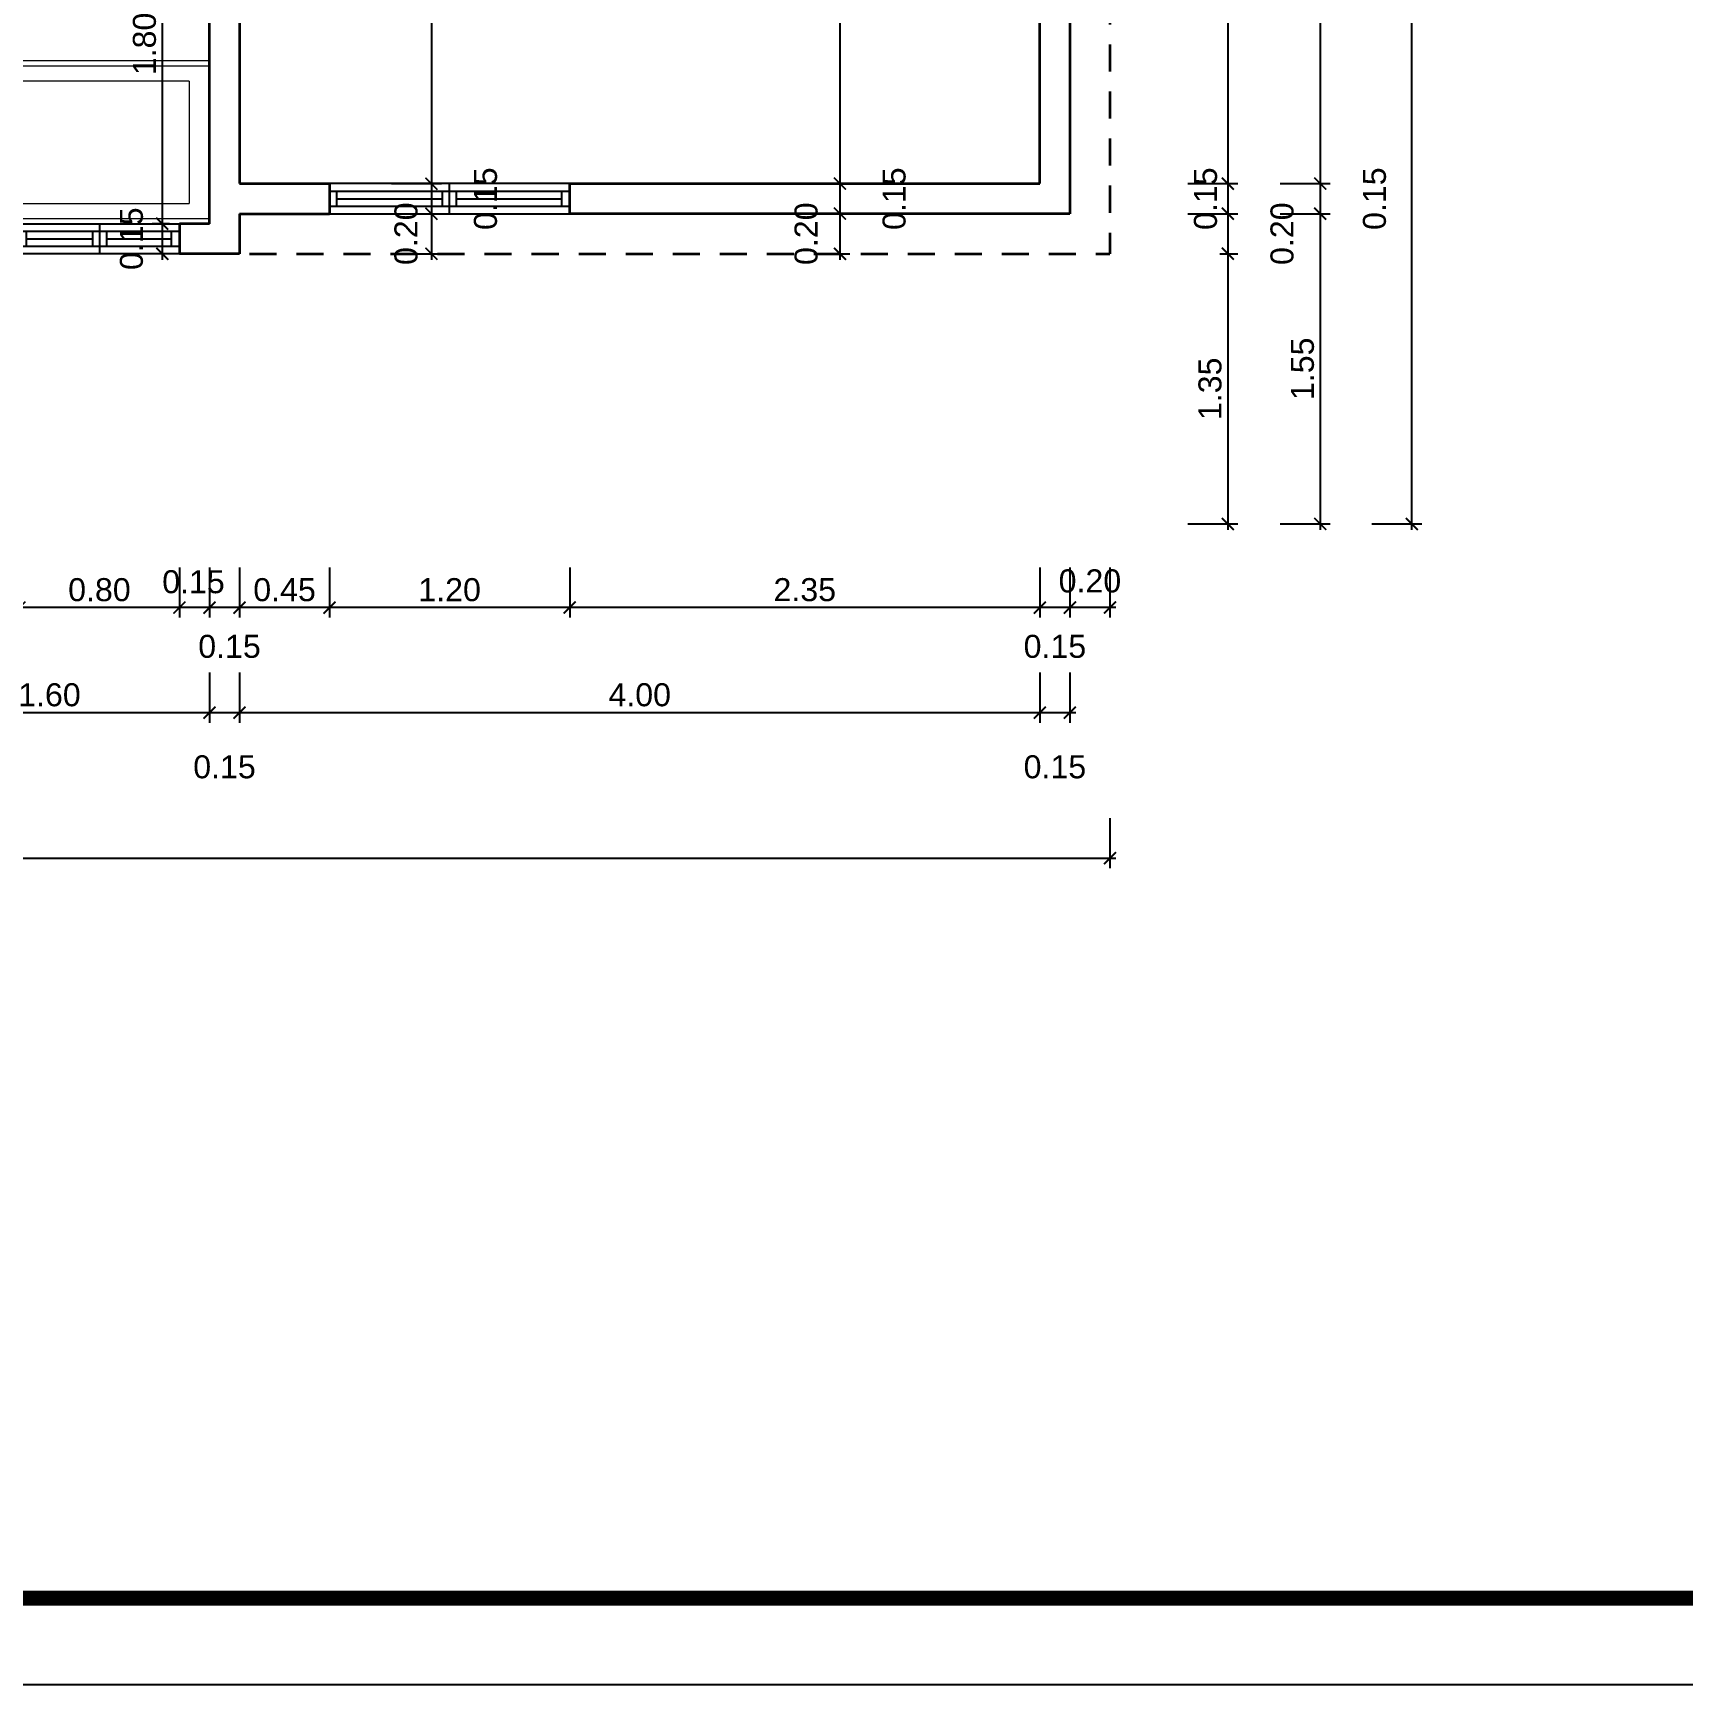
# Model space of a CAD drawing. Header units: feet. Extents: x -417 to 46, y -646 to -218.
# Drawn here: x -91.58 to -83.33, y -523.59 to -515.33 of the extents above; entities that cross this region are included whole.
import ezdxf

# ---------------------------------------------------------------- set-up
doc = ezdxf.new("R2010")
doc.units = ezdxf.units.FT
doc.header["$MEASUREMENT"] = 0
doc.linetypes.add('HIDDEN', pattern=[0.375, 0.25, -0.125])
for name, color, linetype, lineweight in [('A-WALL', 4, 'Continuous', 25), ('DIM-COTAS', 1, 'Continuous', 5), ('P-SANR-FIXT', 2, 'Continuous', 9)]:
    doc.layers.add(name, color=color, linetype=linetype, lineweight=lineweight)
for name, color, linetype in [('DIM', 10, 'Continuous'), ('MARCO', 7, 'Continuous'), ('MB3', 8, 'Continuous'), ('PERT-VENT', 2, 'Continuous')]:
    doc.layers.add(name, color=color, linetype=linetype)
doc.styles.get("Standard").update_dxf_attribs({"font": 'arial.ttf', "height": 0.115})
doc.dimstyles.new('KEILY', dxfattribs={"dimtxt": 0.115, "dimasz": 0.06, "dimexe": 0.05, "dimexo": 0.2, "dimgap": 0.03, "dimtad": 1, "dimzin": 1, "dimdsep": 46, "dimtxsty": 'Standard', "dimblk": 'ARCHTICK', "dimcen": 2.5, "dimdle": 0.03, "dimclrd": 256, "dimclre": 256, "dimclrt": 7, "dimadec": 0, "dimazin": 0, "dimtfac": 1, "dimtmove": 2, "dimatfit": 3, "dimfxl": 0.2, "dimfxlon": 1, "dimtolj": 1, "dimtzin": 1, "dimarcsym": 0})

# ---------------------------------------------------------------- blocks, each defined once
blk = doc.blocks.new('A$C59FC24C1')
at = {"layer": 'PERT-VENT', "extrusion": (-2.36783e-12, 8.94772e-16, -1)}
for p, q in [((0, 0), (0, 1.2)), ((0.0375, 1.2), (0.0375, 0)), ((0.0375, 1.165), (0.1125, 1.165)), ((0.0375, 1.165), (0.1125, 1.165)), ((0.075, 1.165), (0.075, 0.635)), ((0.1125, 1.2), (0.1125, 0)), ((0.15, 1.2), (0.15, 0)), ((0.15, 0.6), (0, 0.6)), ((0.1125, 0.635), (0.0375, 0.635)), ((0.1125, 0.565), (0.0375, 0.565)), ((0.075, 0.565), (0.075, 0.0404)), ((0.0375, 0.0404), (0.1125, 0.0404))]:
    blk.add_line(p, q, dxfattribs=at)
blk = doc.blocks.new('A$C24CF40E6')
at = {"layer": 'P-SANR-FIXT', "extrusion": (-2.36783e-12, 8.94772e-16, -1)}
for p, q in [((0, 0.8144), (1.6, 0.8144)), ((1.6, 0.789), (0, 0.789)), ((1.6, 0.8144), (1.6, 0.789)), ((1.6, 0.0254), (1.6, 0.789)), ((0.1016, 0.7128), (1.4984, 0.7128)), ((1.4984, 0.7128), (1.4984, 0.1016)), ((1.2834, 0.4389), (1.3726, 0.4389)), ((1.3726, 0.4301), (1.2834, 0.4301)), ((1.2834, 0.4116), (1.3726, 0.4116)), ((1.3726, 0.4028), (1.2834, 0.4028)), ((1.2834, 0.3843), (1.3726, 0.3843)), ((1.3726, 0.3755), (1.2834, 0.3755)), ((1.4984, 0.1016), (0.1016, 0.1016))]:
    blk.add_line(p, q, dxfattribs=at)
at = {"layer": 'P-SANR-FIXT', "extrusion": (2.36783e-12, 8.94772e-16, -1)}
for p, q in [((0, 0.8144), (0, 0.789)), ((0, 0.0254), (0, 0.789)), ((0.1016, 0.7128), (0.1016, 0.1016))]:
    blk.add_line(p, q, dxfattribs=at)
at = {"layer": 'P-SANR-FIXT', "extrusion": (-2.36783e-12, -8.94772e-16, -1)}
for p, q in [((1.6, 0.0254), (0, 0.0254)), ((0, 0), (1.6, 0)), ((1.6, 0), (1.6, 0.0254))]:
    blk.add_line(p, q, dxfattribs=at)
at = {"layer": 'P-SANR-FIXT', "extrusion": (2.36783e-12, -8.94772e-16, -1)}
blk.add_line((0, 0), (0, 0.0254), dxfattribs=at)
at = {"layer": 'P-SANR-FIXT', "extrusion": (-2.36783e-12, 8.94772e-16, -1)}
for centre, radius, start, end in [((-1.328, 0.4072), 0.0635, 0, 180), ((-1.328, 0.4072), 0.0635, 0, 180), ((-1.2834, 0.4345), 0.00444, 270, 90), ((-1.3726, 0.4345), 0.00444, 90, 270), ((-1.328, 0.4072), 0.0635, 180, 0), ((-1.328, 0.4072), 0.0635, 180, 0), ((-1.2834, 0.4072), 0.00444, 270, 90), ((-1.2834, 0.3799), 0.00444, 270, 90), ((-1.3726, 0.4072), 0.00444, 90, 270), ((-1.3726, 0.3799), 0.00444, 90, 270)]:
    blk.add_arc(centre, radius, start, end, dxfattribs=at)
blk = doc.blocks.new('_ArchTick')
at = {"layer": 'DIM-COTAS', "color": 0, "const_width": 0.15}
blk.add_lwpolyline([(-0.5, -0.5), (0.5, 0.5)], dxfattribs=at)
blk = doc.blocks.new('*D2195')
at = {"layer": 'Defpoints', "color": 0, "transparency": 16777216}
for p in [(-86.0454, -513.535), (-86.1954, -516.085), (-85.606, -516.085)]:
    blk.add_point(p, dxfattribs=at)
at = {"layer": 'DIM', "lineweight": -2, "transparency": 16777216}
for p, q in [((-85.806, -513.535), (-85.556, -513.535)), ((-85.606, -513.505), (-85.606, -516.115)), ((-85.806, -516.085), (-85.556, -516.085))]:
    blk.add_line(p, q, dxfattribs=at)
at = {"layer": 'DIM', "lineweight": -2, "transparency": 16777216, "xscale": 0.06, "yscale": 0.06, "zscale": 0.06}
for p, rotation in [((-85.606, -513.535), 90), ((-85.606, -516.085), 270)]:
    blk.add_blockref('_ArchTick', p, dxfattribs=dict(at, rotation=rotation))
at = {"layer": 'DIM', "color": 7, "transparency": 16777216, "insert": (-85.6948, -514.81), "char_height": 0.115, "attachment_point": 5, "rotation": 90}
blk.add_mtext('\\A1;2.55', dxfattribs=at)
blk = doc.blocks.new('*D2196')
at = {"layer": 'Defpoints', "color": 0, "transparency": 16777216}
for p in [(-86.1954, -516.085), (-86.0454, -516.235), (-85.606, -516.235)]:
    blk.add_point(p, dxfattribs=at)
at = {"layer": 'DIM', "lineweight": -2, "transparency": 16777216}
for p, q in [((-85.806, -516.085), (-85.556, -516.085)), ((-85.606, -516.055), (-85.606, -516.265)), ((-85.806, -516.235), (-85.556, -516.235))]:
    blk.add_line(p, q, dxfattribs=at)
at = {"layer": 'DIM', "lineweight": -2, "transparency": 16777216, "xscale": 0.06, "yscale": 0.06, "zscale": 0.06}
for p, rotation in [((-85.606, -516.085), 90), ((-85.606, -516.235), 270)]:
    blk.add_blockref('_ArchTick', p, dxfattribs=dict(at, rotation=rotation))
at = {"layer": 'DIM', "color": 7, "transparency": 16777216, "insert": (-85.7171, -516.16), "char_height": 0.115, "attachment_point": 5, "rotation": 90}
blk.add_mtext('\\A1;0.15', dxfattribs=at)
blk = doc.blocks.new('*D2197')
at = {"layer": 'Defpoints', "color": 0, "transparency": 16777216}
for p in [(-86.0454, -516.235), (-85.8454, -516.435), (-85.606, -516.435)]:
    blk.add_point(p, dxfattribs=at)
at = {"layer": 'DIM', "lineweight": -2, "transparency": 16777216}
for p, q in [((-85.806, -516.235), (-85.556, -516.235)), ((-85.606, -516.205), (-85.606, -516.465)), ((-85.6454, -516.435), (-85.556, -516.435))]:
    blk.add_line(p, q, dxfattribs=at)
at = {"layer": 'DIM', "lineweight": -2, "transparency": 16777216, "xscale": 0.06, "yscale": 0.06, "zscale": 0.06}
for p, rotation in [((-85.606, -516.235), 90), ((-85.606, -516.435), 270)]:
    blk.add_blockref('_ArchTick', p, dxfattribs=dict(at, rotation=rotation))
at = {"layer": 'DIM', "color": 7, "transparency": 16777216, "insert": (-85.3349, -516.335), "char_height": 0.115, "attachment_point": 5, "rotation": 90}
blk.add_mtext('\\A1;0.20', dxfattribs=at)
blk = doc.blocks.new('*D2198')
at = {"layer": 'Defpoints', "color": 0, "transparency": 16777216}
for p in [(-85.8454, -516.435), (-91.5454, -517.785), (-85.606, -517.785)]:
    blk.add_point(p, dxfattribs=at)
at = {"layer": 'DIM', "lineweight": -2, "transparency": 16777216}
for p, q in [((-85.6454, -516.435), (-85.556, -516.435)), ((-85.606, -516.405), (-85.606, -517.815)), ((-85.806, -517.785), (-85.556, -517.785))]:
    blk.add_line(p, q, dxfattribs=at)
at = {"layer": 'DIM', "lineweight": -2, "transparency": 16777216, "xscale": 0.06, "yscale": 0.06, "zscale": 0.06}
for p, rotation in [((-85.606, -516.435), 90), ((-85.606, -517.785), 270)]:
    blk.add_blockref('_ArchTick', p, dxfattribs=dict(at, rotation=rotation))
at = {"layer": 'DIM', "color": 7, "transparency": 16777216, "insert": (-85.6948, -517.11), "char_height": 0.115, "attachment_point": 5, "rotation": 90}
blk.add_mtext('\\A1;1.35', dxfattribs=at)
blk = doc.blocks.new('*D2204')
at = {"layer": 'Defpoints', "color": 0, "transparency": 16777216}
for p in [(-85.556, -512.0854), (-85.556, -516.085), (-85.1441, -516.085)]:
    blk.add_point(p, dxfattribs=at)
at = {"layer": 'DIM', "lineweight": -2, "transparency": 16777216}
for p, q in [((-85.1441, -512.0554), (-85.1441, -516.115)), ((-85.3441, -512.0854), (-85.0941, -512.0854)), ((-85.3441, -516.085), (-85.0941, -516.085))]:
    blk.add_line(p, q, dxfattribs=at)
at = {"layer": 'DIM', "lineweight": -2, "transparency": 16777216, "xscale": 0.06, "yscale": 0.06, "zscale": 0.06}
for p, rotation in [((-85.1441, -512.0854), 90), ((-85.1441, -516.085), 270)]:
    blk.add_blockref('_ArchTick', p, dxfattribs=dict(at, rotation=rotation))
at = {"layer": 'DIM', "color": 7, "transparency": 16777216, "insert": (-85.2328, -514.0852), "char_height": 0.115, "attachment_point": 5, "rotation": 90}
blk.add_mtext('\\A1;4.00', dxfattribs=at)
blk = doc.blocks.new('*D2205')
at = {"layer": 'Defpoints', "color": 0, "transparency": 16777216}
for p in [(-85.556, -516.085), (-85.556, -516.235), (-85.1441, -516.235)]:
    blk.add_point(p, dxfattribs=at)
at = {"layer": 'DIM', "lineweight": -2, "transparency": 16777216}
for p, q in [((-85.3441, -516.085), (-85.0941, -516.085)), ((-85.1441, -516.055), (-85.1441, -516.265)), ((-85.3441, -516.235), (-85.0941, -516.235))]:
    blk.add_line(p, q, dxfattribs=at)
at = {"layer": 'DIM', "lineweight": -2, "transparency": 16777216, "xscale": 0.06, "yscale": 0.06, "zscale": 0.06}
for p, rotation in [((-85.1441, -516.085), 90), ((-85.1441, -516.235), 270)]:
    blk.add_blockref('_ArchTick', p, dxfattribs=dict(at, rotation=rotation))
at = {"layer": 'DIM', "color": 7, "transparency": 16777216, "insert": (-84.8729, -516.16), "char_height": 0.115, "attachment_point": 5, "rotation": 90}
blk.add_mtext('\\A1;0.15', dxfattribs=at)
blk = doc.blocks.new('*D2206')
at = {"layer": 'Defpoints', "color": 0, "transparency": 16777216}
for p in [(-85.556, -516.235), (-85.556, -517.785), (-85.1441, -517.785)]:
    blk.add_point(p, dxfattribs=at)
at = {"layer": 'DIM', "lineweight": -2, "transparency": 16777216}
for p, q in [((-85.3441, -516.235), (-85.0941, -516.235)), ((-85.1441, -516.205), (-85.1441, -517.815)), ((-85.3441, -517.785), (-85.0941, -517.785))]:
    blk.add_line(p, q, dxfattribs=at)
at = {"layer": 'DIM', "lineweight": -2, "transparency": 16777216, "xscale": 0.06, "yscale": 0.06, "zscale": 0.06}
for p, rotation in [((-85.1441, -516.235), 90), ((-85.1441, -517.785), 270)]:
    blk.add_blockref('_ArchTick', p, dxfattribs=dict(at, rotation=rotation))
at = {"layer": 'DIM', "color": 7, "transparency": 16777216, "insert": (-85.2328, -517.01), "char_height": 0.115, "attachment_point": 5, "rotation": 90}
blk.add_mtext('\\A1;1.55', dxfattribs=at)
blk = doc.blocks.new('*D2207')
at = {"layer": 'Defpoints', "color": 0, "transparency": 16777216}
for p in [(-85.0941, -505.935), (-84.6868, -505.935), (-85.0941, -517.785)]:
    blk.add_point(p, dxfattribs=at)
at = {"layer": 'DIM', "lineweight": -2, "transparency": 16777216}
for p, q in [((-84.8868, -505.935), (-84.6368, -505.935)), ((-84.6868, -517.815), (-84.6868, -505.905)), ((-84.8868, -517.785), (-84.6368, -517.785))]:
    blk.add_line(p, q, dxfattribs=at)
at = {"layer": 'DIM', "lineweight": -2, "transparency": 16777216, "xscale": 0.06, "yscale": 0.06, "zscale": 0.06}
for p, rotation in [((-84.6868, -505.935), 90), ((-84.6868, -517.785), 270)]:
    blk.add_blockref('_ArchTick', p, dxfattribs=dict(at, rotation=rotation))
at = {"layer": 'DIM', "color": 7, "transparency": 16777216, "insert": (-84.7756, -511.86), "char_height": 0.115, "attachment_point": 5, "rotation": 90}
blk.add_mtext('\\A1;11.85', dxfattribs=at)
blk = doc.blocks.new('*D2250')
at = {"layer": 'Defpoints', "color": 0, "transparency": 16777216}
for p in [(-86.3954, -516.235), (-86.1954, -516.435), (-86.3954, -518.2028)]:
    blk.add_point(p, dxfattribs=at)
at = {"layer": 'DIM', "lineweight": -2, "transparency": 16777216}
for p, q in [((-86.3954, -518.0028), (-86.3954, -518.2528)), ((-86.1954, -518.0028), (-86.1954, -518.2528)), ((-86.1654, -518.2028), (-86.4254, -518.2028))]:
    blk.add_line(p, q, dxfattribs=at)
at = {"layer": 'DIM', "lineweight": -2, "transparency": 16777216, "xscale": 0.06, "yscale": 0.06, "zscale": 0.06, "rotation": 180}
blk.add_blockref('_ArchTick', (-86.3954, -518.2028), dxfattribs=at)
at = {"layer": 'DIM', "lineweight": -2, "transparency": 16777216, "xscale": 0.06, "yscale": 0.06, "zscale": 0.06}
blk.add_blockref('_ArchTick', (-86.1954, -518.2028), dxfattribs=at)
at = {"layer": 'DIM', "color": 7, "transparency": 16777216, "insert": (-86.2954, -518.0702), "char_height": 0.115, "attachment_point": 5}
blk.add_mtext('\\A1;0.20', dxfattribs=at)
blk = doc.blocks.new('*D2251')
at = {"layer": 'Defpoints', "color": 0, "transparency": 16777216}
for p in [(-86.5454, -516.085), (-86.3954, -516.235), (-86.5454, -518.2028)]:
    blk.add_point(p, dxfattribs=at)
at = {"layer": 'DIM', "lineweight": -2, "transparency": 16777216}
for p, q in [((-86.5454, -518.0028), (-86.5454, -518.2528)), ((-86.3954, -518.0028), (-86.3954, -518.2528)), ((-86.3654, -518.2028), (-86.5754, -518.2028))]:
    blk.add_line(p, q, dxfattribs=at)
at = {"layer": 'DIM', "lineweight": -2, "transparency": 16777216, "xscale": 0.06, "yscale": 0.06, "zscale": 0.06, "rotation": 180}
blk.add_blockref('_ArchTick', (-86.5454, -518.2028), dxfattribs=at)
at = {"layer": 'DIM', "lineweight": -2, "transparency": 16777216, "xscale": 0.06, "yscale": 0.06, "zscale": 0.06}
blk.add_blockref('_ArchTick', (-86.3954, -518.2028), dxfattribs=at)
at = {"layer": 'DIM', "color": 7, "transparency": 16777216, "insert": (-86.4704, -518.3972), "char_height": 0.115, "attachment_point": 5}
blk.add_mtext('\\A1;0.15', dxfattribs=at)
blk = doc.blocks.new('*D2241')
at = {"layer": 'Defpoints', "color": 0, "transparency": 16777216}
for p in [(-86.5454, -516.085), (-88.8954, -516.235), (-88.8954, -518.2028)]:
    blk.add_point(p, dxfattribs=at)
at = {"layer": 'DIM', "lineweight": -2, "transparency": 16777216}
for p, q in [((-88.8954, -518.0028), (-88.8954, -518.2528)), ((-86.5454, -518.0028), (-86.5454, -518.2528)), ((-86.5154, -518.2028), (-88.9254, -518.2028))]:
    blk.add_line(p, q, dxfattribs=at)
at = {"layer": 'DIM', "lineweight": -2, "transparency": 16777216, "xscale": 0.06, "yscale": 0.06, "zscale": 0.06, "rotation": 180}
blk.add_blockref('_ArchTick', (-88.8954, -518.2028), dxfattribs=at)
at = {"layer": 'DIM', "lineweight": -2, "transparency": 16777216, "xscale": 0.06, "yscale": 0.06, "zscale": 0.06}
blk.add_blockref('_ArchTick', (-86.5454, -518.2028), dxfattribs=at)
at = {"layer": 'DIM', "color": 7, "transparency": 16777216, "insert": (-87.7204, -518.114), "char_height": 0.115, "attachment_point": 5}
blk.add_mtext('\\A1;2.35', dxfattribs=at)
blk = doc.blocks.new('*D2242')
at = {"layer": 'Defpoints', "color": 0, "transparency": 16777216}
for p in [(-90.0954, -516.235), (-88.8954, -516.235), (-90.0954, -518.2028)]:
    blk.add_point(p, dxfattribs=at)
at = {"layer": 'DIM', "lineweight": -2, "transparency": 16777216}
for p, q in [((-90.0954, -518.0028), (-90.0954, -518.2528)), ((-88.8954, -518.0028), (-88.8954, -518.2528)), ((-88.8654, -518.2028), (-90.1254, -518.2028))]:
    blk.add_line(p, q, dxfattribs=at)
at = {"layer": 'DIM', "lineweight": -2, "transparency": 16777216, "xscale": 0.06, "yscale": 0.06, "zscale": 0.06, "rotation": 180}
blk.add_blockref('_ArchTick', (-90.0954, -518.2028), dxfattribs=at)
at = {"layer": 'DIM', "lineweight": -2, "transparency": 16777216, "xscale": 0.06, "yscale": 0.06, "zscale": 0.06}
blk.add_blockref('_ArchTick', (-88.8954, -518.2028), dxfattribs=at)
at = {"layer": 'DIM', "color": 7, "transparency": 16777216, "insert": (-89.4954, -518.1141), "char_height": 0.115, "attachment_point": 5}
blk.add_mtext('\\A1;1.20', dxfattribs=at)
blk = doc.blocks.new('*D2243')
at = {"layer": 'Defpoints', "color": 0, "transparency": 16777216}
for p in [(-90.0954, -516.235), (-90.5454, -516.435), (-90.5454, -518.2028)]:
    blk.add_point(p, dxfattribs=at)
at = {"layer": 'DIM', "lineweight": -2, "transparency": 16777216}
for p, q in [((-90.5454, -518.0028), (-90.5454, -518.2528)), ((-90.0954, -518.0028), (-90.0954, -518.2528)), ((-90.0654, -518.2028), (-90.5754, -518.2028))]:
    blk.add_line(p, q, dxfattribs=at)
at = {"layer": 'DIM', "lineweight": -2, "transparency": 16777216, "xscale": 0.06, "yscale": 0.06, "zscale": 0.06, "rotation": 180}
blk.add_blockref('_ArchTick', (-90.5454, -518.2028), dxfattribs=at)
at = {"layer": 'DIM', "lineweight": -2, "transparency": 16777216, "xscale": 0.06, "yscale": 0.06, "zscale": 0.06}
blk.add_blockref('_ArchTick', (-90.0954, -518.2028), dxfattribs=at)
at = {"layer": 'DIM', "color": 7, "transparency": 16777216, "insert": (-90.3204, -518.1141), "char_height": 0.115, "attachment_point": 5}
blk.add_mtext('\\A1;0.45', dxfattribs=at)
blk = doc.blocks.new('*D2244')
at = {"layer": 'Defpoints', "color": 0, "transparency": 16777216}
for p in [(-90.6954, -516.285), (-90.5454, -516.435), (-90.6954, -518.2028)]:
    blk.add_point(p, dxfattribs=at)
at = {"layer": 'DIM', "lineweight": -2, "transparency": 16777216}
for p, q in [((-90.6954, -518.0028), (-90.6954, -518.2528)), ((-90.5454, -518.0028), (-90.5454, -518.2528)), ((-90.5154, -518.2028), (-90.7254, -518.2028))]:
    blk.add_line(p, q, dxfattribs=at)
at = {"layer": 'DIM', "lineweight": -2, "transparency": 16777216, "xscale": 0.06, "yscale": 0.06, "zscale": 0.06, "rotation": 180}
blk.add_blockref('_ArchTick', (-90.6954, -518.2028), dxfattribs=at)
at = {"layer": 'DIM', "lineweight": -2, "transparency": 16777216, "xscale": 0.06, "yscale": 0.06, "zscale": 0.06}
blk.add_blockref('_ArchTick', (-90.5454, -518.2028), dxfattribs=at)
at = {"layer": 'DIM', "color": 7, "transparency": 16777216, "insert": (-90.5954, -518.3972), "char_height": 0.115, "attachment_point": 5}
blk.add_mtext('\\A1;0.15', dxfattribs=at)
blk = doc.blocks.new('*D2245')
at = {"layer": 'Defpoints', "color": 0, "transparency": 16777216}
for p in [(-90.6954, -516.285), (-90.8456, -516.435), (-90.8456, -518.2028)]:
    blk.add_point(p, dxfattribs=at)
at = {"layer": 'DIM', "lineweight": -2, "transparency": 16777216}
for p, q in [((-90.8456, -518.0028), (-90.8456, -518.2528)), ((-90.6954, -518.0028), (-90.6954, -518.2528)), ((-90.6654, -518.2028), (-90.8756, -518.2028))]:
    blk.add_line(p, q, dxfattribs=at)
at = {"layer": 'DIM', "lineweight": -2, "transparency": 16777216, "xscale": 0.06, "yscale": 0.06, "zscale": 0.06, "rotation": 180}
blk.add_blockref('_ArchTick', (-90.8456, -518.2028), dxfattribs=at)
at = {"layer": 'DIM', "lineweight": -2, "transparency": 16777216, "xscale": 0.06, "yscale": 0.06, "zscale": 0.06}
blk.add_blockref('_ArchTick', (-90.6954, -518.2028), dxfattribs=at)
at = {"layer": 'DIM', "color": 7, "transparency": 16777216, "insert": (-90.7755, -518.0743), "char_height": 0.115, "attachment_point": 5}
blk.add_mtext('\\A1;0.15', dxfattribs=at)
blk = doc.blocks.new('*D2234')
at = {"layer": 'Defpoints', "color": 0, "transparency": 16777216}
for p in [(-91.6456, -516.435), (-90.8456, -516.435), (-91.6456, -518.2028)]:
    blk.add_point(p, dxfattribs=at)
at = {"layer": 'DIM', "lineweight": -2, "transparency": 16777216}
for p, q in [((-91.6456, -518.0028), (-91.6456, -518.2528)), ((-90.8456, -518.0028), (-90.8456, -518.2528)), ((-90.8156, -518.2028), (-91.6756, -518.2028))]:
    blk.add_line(p, q, dxfattribs=at)
at = {"layer": 'DIM', "lineweight": -2, "transparency": 16777216, "xscale": 0.06, "yscale": 0.06, "zscale": 0.06, "rotation": 180}
blk.add_blockref('_ArchTick', (-91.6456, -518.2028), dxfattribs=at)
at = {"layer": 'DIM', "lineweight": -2, "transparency": 16777216, "xscale": 0.06, "yscale": 0.06, "zscale": 0.06}
blk.add_blockref('_ArchTick', (-90.8456, -518.2028), dxfattribs=at)
at = {"layer": 'DIM', "color": 7, "transparency": 16777216, "insert": (-91.2456, -518.1141), "char_height": 0.115, "attachment_point": 5}
blk.add_mtext('\\A1;0.80', dxfattribs=at)
blk = doc.blocks.new('*D2235')
at = {"layer": 'Defpoints', "color": 0, "transparency": 16777216}
for p in [(-86.5454, -518.2528), (-86.3954, -518.2528), (-86.5454, -518.7278)]:
    blk.add_point(p, dxfattribs=at)
at = {"layer": 'DIM', "lineweight": -2, "transparency": 16777216}
for p, q in [((-86.5454, -518.5278), (-86.5454, -518.7778)), ((-86.3954, -518.5278), (-86.3954, -518.7778)), ((-86.3654, -518.7278), (-86.5754, -518.7278))]:
    blk.add_line(p, q, dxfattribs=at)
at = {"layer": 'DIM', "lineweight": -2, "transparency": 16777216, "xscale": 0.06, "yscale": 0.06, "zscale": 0.06, "rotation": 180}
blk.add_blockref('_ArchTick', (-86.5454, -518.7278), dxfattribs=at)
at = {"layer": 'DIM', "lineweight": -2, "transparency": 16777216, "xscale": 0.06, "yscale": 0.06, "zscale": 0.06}
blk.add_blockref('_ArchTick', (-86.3954, -518.7278), dxfattribs=at)
at = {"layer": 'DIM', "color": 7, "transparency": 16777216, "insert": (-86.4704, -518.999), "char_height": 0.115, "attachment_point": 5}
blk.add_mtext('\\A1;0.15', dxfattribs=at)
blk = doc.blocks.new('*D2236')
at = {"layer": 'Defpoints', "color": 0, "transparency": 16777216}
for p in [(-90.5454, -518.2528), (-86.5454, -518.2528), (-90.5454, -518.7278)]:
    blk.add_point(p, dxfattribs=at)
at = {"layer": 'DIM', "lineweight": -2, "transparency": 16777216}
for p, q in [((-90.5454, -518.5278), (-90.5454, -518.7778)), ((-86.5454, -518.5278), (-86.5454, -518.7778)), ((-86.5154, -518.7278), (-90.5754, -518.7278))]:
    blk.add_line(p, q, dxfattribs=at)
at = {"layer": 'DIM', "lineweight": -2, "transparency": 16777216, "xscale": 0.06, "yscale": 0.06, "zscale": 0.06, "rotation": 180}
blk.add_blockref('_ArchTick', (-90.5454, -518.7278), dxfattribs=at)
at = {"layer": 'DIM', "lineweight": -2, "transparency": 16777216, "xscale": 0.06, "yscale": 0.06, "zscale": 0.06}
blk.add_blockref('_ArchTick', (-86.5454, -518.7278), dxfattribs=at)
at = {"layer": 'DIM', "color": 7, "transparency": 16777216, "insert": (-88.5454, -518.6391), "char_height": 0.115, "attachment_point": 5}
blk.add_mtext('\\A1;4.00', dxfattribs=at)
blk = doc.blocks.new('*D2237')
at = {"layer": 'Defpoints', "color": 0, "transparency": 16777216}
for p in [(-90.6954, -518.2528), (-90.5454, -518.2528), (-90.6954, -518.7278)]:
    blk.add_point(p, dxfattribs=at)
at = {"layer": 'DIM', "lineweight": -2, "transparency": 16777216}
for p, q in [((-90.6954, -518.5278), (-90.6954, -518.7778)), ((-90.5454, -518.5278), (-90.5454, -518.7778)), ((-90.5154, -518.7278), (-90.7254, -518.7278))]:
    blk.add_line(p, q, dxfattribs=at)
at = {"layer": 'DIM', "lineweight": -2, "transparency": 16777216, "xscale": 0.06, "yscale": 0.06, "zscale": 0.06, "rotation": 180}
blk.add_blockref('_ArchTick', (-90.6954, -518.7278), dxfattribs=at)
at = {"layer": 'DIM', "lineweight": -2, "transparency": 16777216, "xscale": 0.06, "yscale": 0.06, "zscale": 0.06}
blk.add_blockref('_ArchTick', (-90.5454, -518.7278), dxfattribs=at)
at = {"layer": 'DIM', "color": 7, "transparency": 16777216, "insert": (-90.6204, -518.999), "char_height": 0.115, "attachment_point": 5}
blk.add_mtext('\\A1;0.15', dxfattribs=at)
blk = doc.blocks.new('*D2238')
at = {"layer": 'Defpoints', "color": 0, "transparency": 16777216}
for p in [(-92.2954, -518.2528), (-90.6954, -518.2528), (-92.2954, -518.7278)]:
    blk.add_point(p, dxfattribs=at)
at = {"layer": 'DIM', "lineweight": -2, "transparency": 16777216}
for p, q in [((-92.2954, -518.5278), (-92.2954, -518.7778)), ((-90.6954, -518.5278), (-90.6954, -518.7778)), ((-90.6654, -518.7278), (-92.3254, -518.7278))]:
    blk.add_line(p, q, dxfattribs=at)
at = {"layer": 'DIM', "lineweight": -2, "transparency": 16777216, "xscale": 0.06, "yscale": 0.06, "zscale": 0.06, "rotation": 180}
blk.add_blockref('_ArchTick', (-92.2954, -518.7278), dxfattribs=at)
at = {"layer": 'DIM', "lineweight": -2, "transparency": 16777216, "xscale": 0.06, "yscale": 0.06, "zscale": 0.06}
blk.add_blockref('_ArchTick', (-90.6954, -518.7278), dxfattribs=at)
at = {"layer": 'DIM', "color": 7, "transparency": 16777216, "insert": (-91.4954, -518.6391), "char_height": 0.115, "attachment_point": 5}
blk.add_mtext('\\A1;1.60', dxfattribs=at)
blk = doc.blocks.new('*D2252')
at = {"layer": 'Defpoints', "color": 0, "transparency": 16777216}
for p in [(-108.3954, -518.2528), (-86.1954, -518.2528), (-86.1954, -519.4547)]:
    blk.add_point(p, dxfattribs=at)
at = {"layer": 'DIM', "lineweight": -2, "transparency": 16777216}
for p, q in [((-108.3954, -519.2547), (-108.3954, -519.5047)), ((-86.1954, -519.2547), (-86.1954, -519.5047)), ((-108.4254, -519.4547), (-86.1654, -519.4547))]:
    blk.add_line(p, q, dxfattribs=at)
at = {"layer": 'DIM', "lineweight": -2, "transparency": 16777216, "xscale": 0.06, "yscale": 0.06, "zscale": 0.06, "rotation": 180}
blk.add_blockref('_ArchTick', (-108.3954, -519.4547), dxfattribs=at)
at = {"layer": 'DIM', "lineweight": -2, "transparency": 16777216, "xscale": 0.06, "yscale": 0.06, "zscale": 0.06}
blk.add_blockref('_ArchTick', (-86.1954, -519.4547), dxfattribs=at)
at = {"layer": 'DIM', "color": 7, "transparency": 16777216, "insert": (-97.2954, -519.366), "char_height": 0.115, "attachment_point": 5}
blk.add_mtext('\\A1;22.20', dxfattribs=at)
blk = doc.blocks.new('*D2376')
at = {"layer": 'Defpoints', "color": 0, "transparency": 16777216}
for p in [(-87.7547, -512.0854), (-87.8403, -516.085), (-87.5446, -516.085)]:
    blk.add_point(p, dxfattribs=at)
at = {"layer": 'DIM', "lineweight": -2, "transparency": 16777216}
for p, q in [((-87.5446, -512.0554), (-87.5446, -516.115)), ((-87.5547, -512.0854), (-87.4946, -512.0854)), ((-87.6403, -516.085), (-87.4946, -516.085))]:
    blk.add_line(p, q, dxfattribs=at)
at = {"layer": 'DIM', "lineweight": -2, "transparency": 16777216, "xscale": 0.06, "yscale": 0.06, "zscale": 0.06}
for p, rotation in [((-87.5446, -512.0854), 90), ((-87.5446, -516.085), 270)]:
    blk.add_blockref('_ArchTick', p, dxfattribs=dict(at, rotation=rotation))
at = {"layer": 'DIM', "color": 7, "transparency": 16777216, "insert": (-87.6333, -514.0852), "char_height": 0.115, "attachment_point": 5, "rotation": 90}
blk.add_mtext('\\A1;4.00', dxfattribs=at)
blk = doc.blocks.new('*D2377')
at = {"layer": 'Defpoints', "color": 0, "transparency": 16777216}
for p in [(-87.8403, -516.085), (-87.8325, -516.235), (-87.5446, -516.235)]:
    blk.add_point(p, dxfattribs=at)
at = {"layer": 'DIM', "lineweight": -2, "transparency": 16777216}
for p, q in [((-87.6403, -516.085), (-87.4946, -516.085)), ((-87.5446, -516.055), (-87.5446, -516.265)), ((-87.6325, -516.235), (-87.4946, -516.235))]:
    blk.add_line(p, q, dxfattribs=at)
at = {"layer": 'DIM', "lineweight": -2, "transparency": 16777216, "xscale": 0.06, "yscale": 0.06, "zscale": 0.06}
for p, rotation in [((-87.5446, -516.085), 90), ((-87.5446, -516.235), 270)]:
    blk.add_blockref('_ArchTick', p, dxfattribs=dict(at, rotation=rotation))
at = {"layer": 'DIM', "color": 7, "transparency": 16777216, "insert": (-87.2735, -516.16), "char_height": 0.115, "attachment_point": 5, "rotation": 90}
blk.add_mtext('\\A1;0.15', dxfattribs=at)
blk = doc.blocks.new('*D2378')
at = {"layer": 'Defpoints', "color": 0, "transparency": 16777216}
for p in [(-87.8325, -516.235), (-87.8558, -516.435), (-87.5446, -516.435)]:
    blk.add_point(p, dxfattribs=at)
at = {"layer": 'DIM', "lineweight": -2, "transparency": 16777216}
for p, q in [((-87.6325, -516.235), (-87.4946, -516.235)), ((-87.5446, -516.205), (-87.5446, -516.465)), ((-87.6558, -516.435), (-87.4946, -516.435))]:
    blk.add_line(p, q, dxfattribs=at)
at = {"layer": 'DIM', "lineweight": -2, "transparency": 16777216, "xscale": 0.06, "yscale": 0.06, "zscale": 0.06}
for p, rotation in [((-87.5446, -516.235), 90), ((-87.5446, -516.435), 270)]:
    blk.add_blockref('_ArchTick', p, dxfattribs=dict(at, rotation=rotation))
at = {"layer": 'DIM', "color": 7, "transparency": 16777216, "insert": (-87.7134, -516.335), "char_height": 0.115, "attachment_point": 5, "rotation": 90}
blk.add_mtext('\\A1;0.20', dxfattribs=at)
blk = doc.blocks.new('*D2386')
at = {"layer": 'Defpoints', "color": 0, "transparency": 16777216}
for p in [(-89.5454, -512.0854), (-90.0954, -516.085), (-89.5867, -516.085)]:
    blk.add_point(p, dxfattribs=at)
at = {"layer": 'DIM', "lineweight": -2, "transparency": 16777216}
for p, q in [((-89.5867, -512.0554), (-89.5867, -516.115)), ((-89.5867, -512.0854), (-89.6367, -512.0854)), ((-89.7867, -516.085), (-89.5367, -516.085))]:
    blk.add_line(p, q, dxfattribs=at)
at = {"layer": 'DIM', "lineweight": -2, "transparency": 16777216, "xscale": 0.06, "yscale": 0.06, "zscale": 0.06}
for p, rotation in [((-89.5867, -512.0854), 90), ((-89.5867, -516.085), 270)]:
    blk.add_blockref('_ArchTick', p, dxfattribs=dict(at, rotation=rotation))
at = {"layer": 'DIM', "color": 7, "transparency": 16777216, "insert": (-89.6754, -514.0852), "char_height": 0.115, "attachment_point": 5, "rotation": 90}
blk.add_mtext('\\A1;4.00', dxfattribs=at)
blk = doc.blocks.new('*D2387')
at = {"layer": 'Defpoints', "color": 0, "transparency": 16777216}
for p in [(-90.0954, -516.085), (-90.0954, -516.235), (-89.5867, -516.235)]:
    blk.add_point(p, dxfattribs=at)
at = {"layer": 'DIM', "lineweight": -2, "transparency": 16777216}
for p, q in [((-89.7867, -516.085), (-89.5367, -516.085)), ((-89.5867, -516.055), (-89.5867, -516.265)), ((-89.7867, -516.235), (-89.5367, -516.235))]:
    blk.add_line(p, q, dxfattribs=at)
at = {"layer": 'DIM', "lineweight": -2, "transparency": 16777216, "xscale": 0.06, "yscale": 0.06, "zscale": 0.06}
for p, rotation in [((-89.5867, -516.085), 90), ((-89.5867, -516.235), 270)]:
    blk.add_blockref('_ArchTick', p, dxfattribs=dict(at, rotation=rotation))
at = {"layer": 'DIM', "color": 7, "transparency": 16777216, "insert": (-89.3155, -516.16), "char_height": 0.115, "attachment_point": 5, "rotation": 90}
blk.add_mtext('\\A1;0.15', dxfattribs=at)
blk = doc.blocks.new('*D2388')
at = {"layer": 'Defpoints', "color": 0, "transparency": 16777216}
for p in [(-90.0954, -516.235), (-90.0916, -516.435), (-89.5867, -516.435)]:
    blk.add_point(p, dxfattribs=at)
at = {"layer": 'DIM', "lineweight": -2, "transparency": 16777216}
for p, q in [((-89.7867, -516.235), (-89.5367, -516.235)), ((-89.5867, -516.205), (-89.5867, -516.465)), ((-89.7867, -516.435), (-89.5367, -516.435))]:
    blk.add_line(p, q, dxfattribs=at)
at = {"layer": 'DIM', "lineweight": -2, "transparency": 16777216, "xscale": 0.06, "yscale": 0.06, "zscale": 0.06}
for p, rotation in [((-89.5867, -516.235), 90), ((-89.5867, -516.435), 270)]:
    blk.add_blockref('_ArchTick', p, dxfattribs=dict(at, rotation=rotation))
at = {"layer": 'DIM', "color": 7, "transparency": 16777216, "insert": (-89.713, -516.335), "char_height": 0.115, "attachment_point": 5, "rotation": 90}
blk.add_mtext('\\A1;0.20', dxfattribs=at)
blk = doc.blocks.new('*D2397')
at = {"layer": 'Defpoints', "color": 0, "transparency": 16777216}
for p in [(-90.6954, -514.4892), (-90.9314, -516.285), (-90.6954, -516.285)]:
    blk.add_point(p, dxfattribs=at)
at = {"layer": 'DIM', "lineweight": -2, "transparency": 16777216}
for p, q in [((-90.9314, -514.4592), (-90.9314, -516.315)), ((-90.8954, -514.4892), (-90.9814, -514.4892)), ((-90.8954, -516.285), (-90.9814, -516.285))]:
    blk.add_line(p, q, dxfattribs=at)
at = {"layer": 'DIM', "lineweight": -2, "transparency": 16777216, "xscale": 0.06, "yscale": 0.06, "zscale": 0.06}
for p, rotation in [((-90.9314, -514.4892), 90), ((-90.9314, -516.285), 270)]:
    blk.add_blockref('_ArchTick', p, dxfattribs=dict(at, rotation=rotation))
at = {"layer": 'DIM', "color": 7, "transparency": 16777216, "insert": (-91.0201, -515.3871), "char_height": 0.115, "attachment_point": 5, "rotation": 90}
blk.add_mtext('\\A1;1.80', dxfattribs=at)
blk = doc.blocks.new('*D2398')
at = {"layer": 'Defpoints', "color": 0, "transparency": 16777216}
for p in [(-90.6954, -516.285), (-90.9314, -516.435), (-90.7673, -516.435)]:
    blk.add_point(p, dxfattribs=at)
at = {"layer": 'DIM', "lineweight": -2, "transparency": 16777216}
for p, q in [((-90.9314, -516.255), (-90.9314, -516.465)), ((-90.8954, -516.285), (-90.9814, -516.285)), ((-90.9314, -516.435), (-90.9814, -516.435))]:
    blk.add_line(p, q, dxfattribs=at)
at = {"layer": 'DIM', "lineweight": -2, "transparency": 16777216, "xscale": 0.06, "yscale": 0.06, "zscale": 0.06}
for p, rotation in [((-90.9314, -516.285), 90), ((-90.9314, -516.435), 270)]:
    blk.add_blockref('_ArchTick', p, dxfattribs=dict(at, rotation=rotation))
at = {"layer": 'DIM', "color": 7, "transparency": 16777216, "insert": (-91.0851, -516.36), "char_height": 0.115, "attachment_point": 5, "rotation": 90}
blk.add_mtext('\\A1;0.15', dxfattribs=at)
blk = doc.blocks.new('A$C1A1F583A')
at = {"layer": 'PERT-VENT', "extrusion": (2.36783e-12, -8.94772e-16, -1)}
for p, q in [((0, 0), (0, 0.8)), ((0.0375, 0), (0.0375, 0.8)), ((0.1125, 0.7596), (0.0375, 0.7596)), ((0.075, 0.435), (0.075, 0.7596)), ((0.1125, 0), (0.1125, 0.8)), ((0.15, 0.8), (0.15, 0)), ((0.0375, 0.435), (0.1125, 0.435)), ((0, 0.4), (0.15, 0.4)), ((0.0375, 0.365), (0.1125, 0.365)), ((0.075, 0.035), (0.075, 0.365)), ((0.1125, 0.035), (0.0375, 0.035)), ((0.1125, 0.035), (0.0375, 0.035))]:
    blk.add_line(p, q, dxfattribs=at)

msp = doc.modelspace()

# ---------------------------------------------------------------- linework, layer by layer
at = {"layer": 'A-WALL', "lineweight": 35, "extrusion": (2.36783e-12, 8.94772e-16, -1)}
for p, q in [((-86.5454, -516.085), (-86.5454, -513.535)), ((-86.3954, -513.535), (-86.3954, -516.235)), ((-90.6954, -516.285), (-90.6954, -514.4892)), ((-90.5454, -514.4892), (-90.5454, -516.085)), ((-90.5454, -516.085), (-90.0954, -516.085)), ((-90.0954, -516.085), (-90.0954, -516.235)), ((-90.0954, -516.085), (-90.0954, -516.235)), ((-88.8954, -516.235), (-88.8954, -516.085)), ((-88.8954, -516.085), (-86.5454, -516.085)), ((-90.5454, -516.235), (-90.5454, -516.435)), ((-90.5454, -516.235), (-90.0954, -516.235)), ((-86.3954, -516.235), (-88.8954, -516.235)), ((-90.6954, -516.285), (-90.8454, -516.285)), ((-90.5454, -516.435), (-90.8454, -516.435))]:
    msp.add_line(p, q, dxfattribs=at)
at = {"layer": 'A-WALL', "lineweight": 35}
msp.add_line((-90.8454, -516.285), (-90.8454, -516.435), dxfattribs=at)
at = {"layer": 'MARCO'}
msp.add_lwpolyline([(-112.2526, -481.5851), (-47.7526, -481.5851), (-47.7526, -523.5851), (-112.2526, -523.5851)], close=True, dxfattribs=at)
at = {"layer": 'MARCO', "const_width": 0.075}
msp.add_lwpolyline([(-54.925, -482.0191), (-111.8185, -482.0191), (-111.8185, -523.1511), (-54.925, -523.1511)], close=True, dxfattribs=at)
at = {"layer": 'MB3', "linetype": 'HIDDEN', "lineweight": 35, "ltscale": 0.54}
for p in [(-86.1954, -512.335), (-90.4954, -516.435)]:
    msp.add_line(p, (-86.1954, -516.435), dxfattribs=at)

# ---------------------------------------------------------------- block references
at = {"xscale": -1}
msp.add_blockref('A$C24CF40E6', (-90.6954, -516.285), dxfattribs=at)
at = {"xscale": -1, "rotation": 90}
msp.add_blockref('A$C59FC24C1', (-88.8954, -516.085), dxfattribs=at)
at = {"rotation": 270}
msp.add_blockref('A$C1A1F583A', (-91.6454, -516.285), dxfattribs=at)

# ---------------------------------------------------------------- dimensions: what is measured, and where the dimension line sits
at = {"layer": 'DIM'}
for base, p1, p2, angle, picture, middle in [((-84.6868, -505.935), (-85.0941, -517.785), (-85.0941, -505.935), 90, '*D2207', (-84.7756, -511.86)), ((-89.5867, -516.085), (-89.5454, -512.0854), (-90.0954, -516.085), 90, '*D2386', (-89.6754, -514.0852)), ((-87.5446, -516.085), (-87.7547, -512.0854), (-87.8403, -516.085), 90, '*D2376', (-87.6333, -514.0852)), ((-85.1441, -516.085), (-85.556, -512.0854), (-85.556, -516.085), 90, '*D2204', (-85.2328, -514.0852)), ((-85.606, -516.085), (-86.0454, -513.535), (-86.1954, -516.085), 90, '*D2195', (-85.6948, -514.81)), ((-90.9314, -516.285), (-90.6954, -514.4892), (-90.6954, -516.285), 90, '*D2397', (-91.0201, -515.3871)), ((-89.5867, -516.235), (-90.0954, -516.085), (-90.0954, -516.235), 90, '*D2387', (-89.3155, -516.16)), ((-87.5446, -516.235), (-87.8403, -516.085), (-87.8325, -516.235), 90, '*D2377', (-87.2735, -516.16)), ((-85.1441, -516.235), (-85.556, -516.085), (-85.556, -516.235), 90, '*D2205', (-84.8729, -516.16)), ((-88.8954, -518.2028), (-86.5454, -516.085), (-88.8954, -516.235), 180, '*D2241', (-87.7204, -518.114)), ((-85.606, -516.435), (-86.0454, -516.235), (-85.8454, -516.435), 90, '*D2197', (-85.3349, -516.335)), ((-90.9314, -516.435), (-90.6954, -516.285), (-90.7673, -516.435), 90, '*D2398', (-91.0851, -516.36)), ((-90.5454, -518.2028), (-90.0954, -516.235), (-90.5454, -516.435), 180, '*D2243', (-90.3204, -518.1141)), ((-90.0954, -518.2028), (-88.8954, -516.235), (-90.0954, -516.235), 180, '*D2242', (-89.4954, -518.1141)), ((-85.1441, -517.785), (-85.556, -516.235), (-85.556, -517.785), 90, '*D2206', (-85.2328, -517.01)), ((-91.6456, -518.2028), (-90.8456, -516.435), (-91.6456, -516.435), 180, '*D2234', (-91.2456, -518.1141)), ((-85.606, -517.785), (-85.8454, -516.435), (-91.5454, -517.785), 90, '*D2198', (-85.6948, -517.11)), ((-92.2954, -518.7278), (-90.6954, -518.2528), (-92.2954, -518.2528), 180, '*D2238', (-91.4954, -518.6391)), ((-90.6954, -518.7278), (-90.5454, -518.2528), (-90.6954, -518.2528), 180, '*D2237', (-90.6204, -518.999)), ((-90.5454, -518.7278), (-86.5454, -518.2528), (-90.5454, -518.2528), 180, '*D2236', (-88.5454, -518.6391)), ((-86.5454, -518.7278), (-86.3954, -518.2528), (-86.5454, -518.2528), 180, '*D2235', (-86.4704, -518.999))]:
    dim = msp.add_linear_dim(base=base, p1=p1, p2=p2, angle=angle, dimstyle='KEILY', dxfattribs=at)
    dim.commit()
    dim.dimension.update_dxf_attribs({"geometry": picture, "text_midpoint": middle})
for base, p1, p2, angle, picture, middle in [((-85.606, -516.235), (-86.1954, -516.085), (-86.0454, -516.235), 90, '*D2196', (-85.7171, -516.16)), ((-86.5454, -518.2028), (-86.3954, -516.235), (-86.5454, -516.085), 180, '*D2251', (-86.4704, -518.3972)), ((-89.5867, -516.435), (-90.0954, -516.235), (-90.0916, -516.435), 90, '*D2388', (-89.713, -516.335)), ((-87.5446, -516.435), (-87.8325, -516.235), (-87.8558, -516.435), 90, '*D2378', (-87.7134, -516.335)), ((-86.3954, -518.2028), (-86.1954, -516.435), (-86.3954, -516.235), 180, '*D2250', (-86.2954, -518.0702)), ((-90.8456, -518.2028), (-90.6954, -516.285), (-90.8456, -516.435), 180, '*D2245', (-90.7755, -518.0743)), ((-90.6954, -518.2028), (-90.5454, -516.435), (-90.6954, -516.285), 180, '*D2244', (-90.5954, -518.3972))]:
    dim = msp.add_linear_dim(base=base, p1=p1, p2=p2, angle=angle, dimstyle='KEILY', dxfattribs=at)
    dim.commit()
    dim.dimension.update_dxf_attribs({"geometry": picture, "text_midpoint": middle, "dimtype": 160})
dim = msp.add_linear_dim(base=(-86.1954, -519.4547), p1=(-108.3954, -518.2528), p2=(-86.1954, -518.2528), dimstyle='KEILY', dxfattribs=at)
dim.commit()
dim.dimension.update_dxf_attribs({"geometry": '*D2252', "text_midpoint": (-97.2954, -519.366)})

doc.saveas('drawing.dxf')
